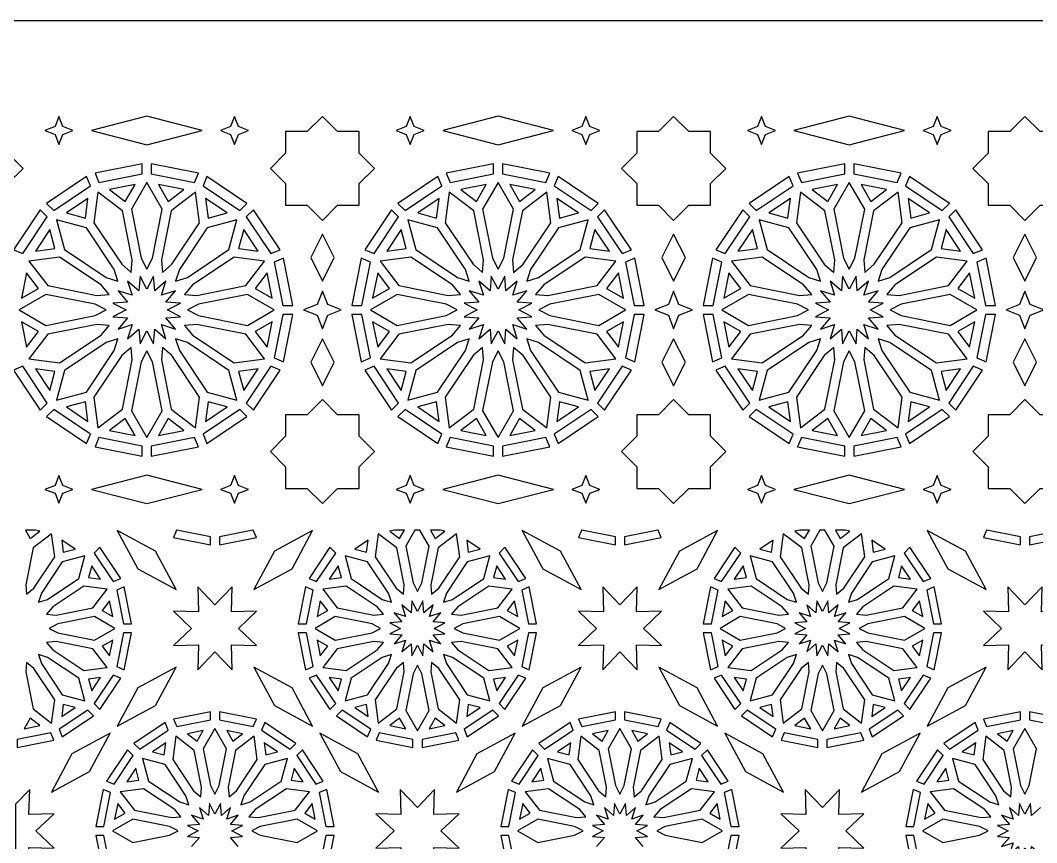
# Model space of a CAD drawing. Header units: millimetres. Extents: x 5 to 1055, y 1035 to 2435.
# Drawn here: x 182.8 to 534.1, y 2150.9 to 2435 of the extents above; entities that cross this region are included whole.
import ezdxf

# ---------------------------------------------------------------- set-up
doc = ezdxf.new("R2010")
doc.units = ezdxf.units.MM
doc.layers.add('CUT', color=1, linetype='CONTINUOUS')

msp = doc.modelspace()

# ---------------------------------------------------------------- linework, layer by layer
at = {"layer": 'CUT'}
for points in [[(1055.15, 2435), (1055.15, 1034.85), (5, 1034.85), (5, 2435)], [(178.506, 2389.102), (178.506, 2396.552), (171.057, 2396.552), (165.789, 2401.819), (160.522, 2396.552), (153.073, 2396.552), (153.073, 2389.102), (147.805, 2383.835), (153.073, 2378.568), (153.073, 2371.118), (160.522, 2371.118), (165.789, 2365.851), (171.057, 2371.118), (178.506, 2371.118), (178.506, 2378.568), (183.773, 2383.835)], [(197.51, 2398.263), (196.146, 2401.721), (194.783, 2398.263), (191.325, 2396.9), (194.783, 2395.537), (196.146, 2392.079), (197.51, 2395.537), (200.967, 2396.9)], [(245.632, 2396.9), (226.504, 2401.848), (207.375, 2396.9), (226.504, 2391.952)], [(258.224, 2398.263), (256.861, 2401.721), (255.497, 2398.263), (252.04, 2396.9), (255.497, 2395.537), (256.861, 2392.079), (258.224, 2395.537), (261.682, 2396.9)], [(299.934, 2389.102), (299.934, 2396.552), (292.485, 2396.552), (287.218, 2401.819), (281.95, 2396.552), (274.501, 2396.552), (274.501, 2389.102), (269.234, 2383.835), (274.501, 2378.568), (274.501, 2371.118), (281.95, 2371.118), (287.218, 2365.851), (292.485, 2371.118), (299.934, 2371.118), (299.934, 2378.568), (305.202, 2383.835)], [(318.938, 2398.263), (317.575, 2401.721), (316.212, 2398.263), (312.754, 2396.9), (316.212, 2395.537), (317.575, 2392.079), (318.938, 2395.537), (322.396, 2396.9)], [(367.061, 2396.9), (347.932, 2401.848), (328.804, 2396.9), (347.932, 2391.952)], [(379.653, 2398.263), (378.289, 2401.721), (376.926, 2398.263), (373.468, 2396.9), (376.926, 2395.537), (378.289, 2392.079), (379.653, 2395.537), (383.11, 2396.9)], [(421.363, 2389.102), (421.363, 2396.552), (413.914, 2396.552), (408.646, 2401.819), (403.379, 2396.552), (395.93, 2396.552), (395.93, 2389.102), (390.662, 2383.835), (395.93, 2378.568), (395.93, 2371.118), (403.379, 2371.118), (408.646, 2365.851), (413.914, 2371.118), (421.363, 2371.118), (421.363, 2378.568), (426.63, 2383.835)], [(440.367, 2398.263), (439.004, 2401.721), (437.64, 2398.263), (434.183, 2396.9), (437.64, 2395.537), (439.004, 2392.079), (440.367, 2395.537), (443.825, 2396.9)], [(488.489, 2396.9), (469.361, 2401.848), (450.232, 2396.9), (469.361, 2391.952)], [(501.081, 2398.263), (499.718, 2401.721), (498.355, 2398.263), (494.897, 2396.9), (498.355, 2395.537), (499.718, 2392.079), (501.081, 2395.537), (504.539, 2396.9)], [(542.792, 2389.102), (542.792, 2396.552), (535.342, 2396.552), (530.075, 2401.819), (524.808, 2396.552), (517.358, 2396.552), (517.358, 2389.102), (512.091, 2383.835), (517.358, 2378.568), (517.358, 2371.118), (524.808, 2371.118), (530.075, 2365.851), (535.342, 2371.118), (542.792, 2371.118), (542.792, 2378.568), (548.059, 2383.835)], [(224.929, 2385.456), (208.621, 2382.211), (209.954, 2378.996), (224.929, 2381.974)], [(244.386, 2382.211), (228.079, 2385.456), (228.079, 2381.974), (243.053, 2378.996)], [(346.357, 2385.456), (330.05, 2382.211), (331.383, 2378.996), (346.357, 2381.974)], [(365.814, 2382.211), (349.507, 2385.456), (349.507, 2381.974), (364.482, 2378.996)], [(467.786, 2385.456), (451.478, 2382.211), (452.811, 2378.996), (467.786, 2381.974)], [(487.243, 2382.211), (470.936, 2385.456), (470.936, 2381.974), (485.91, 2378.996)], [(205.712, 2381.006), (191.887, 2371.769), (194.349, 2369.308), (207.043, 2377.79)], [(228.455, 2352.811), (231.83, 2369.776), (226.504, 2379.002), (221.177, 2369.776), (224.552, 2352.811), (226.504, 2349.001)], [(245.964, 2377.79), (258.658, 2369.308), (261.12, 2371.769), (247.295, 2381.006)], [(327.14, 2381.006), (313.316, 2371.769), (315.778, 2369.308), (328.472, 2377.79)], [(349.884, 2352.811), (353.259, 2369.776), (347.932, 2379.002), (342.606, 2369.776), (345.981, 2352.811), (347.932, 2349.001)], [(367.392, 2377.79), (380.087, 2369.308), (382.548, 2371.769), (368.724, 2381.006)], [(448.569, 2381.006), (434.744, 2371.769), (437.206, 2369.308), (449.901, 2377.79)], [(471.312, 2352.811), (474.687, 2369.776), (469.361, 2379.002), (464.034, 2369.776), (467.409, 2352.811), (469.361, 2349.001)], [(488.821, 2377.79), (501.515, 2369.308), (503.977, 2371.769), (490.153, 2381.006)], [(221.462, 2352.197), (218.088, 2369.162), (209.636, 2375.646), (208.246, 2365.085), (217.856, 2350.702), (221.117, 2347.93)], [(213.669, 2376.523), (219.051, 2372.394), (222.442, 2378.268)], [(230.565, 2378.268), (233.956, 2372.394), (239.338, 2376.523)], [(235.151, 2350.702), (244.762, 2365.085), (243.372, 2375.646), (234.919, 2369.162), (231.545, 2352.197), (231.89, 2347.93)], [(342.89, 2352.197), (339.516, 2369.162), (331.064, 2375.646), (329.674, 2365.085), (339.285, 2350.702), (342.545, 2347.93)], [(335.098, 2376.523), (340.479, 2372.394), (343.871, 2378.268)], [(351.994, 2378.268), (355.385, 2372.394), (360.767, 2376.523)], [(356.58, 2350.702), (366.19, 2365.085), (364.8, 2375.646), (356.348, 2369.162), (352.974, 2352.197), (353.319, 2347.93)], [(464.319, 2352.197), (460.945, 2369.162), (452.493, 2375.646), (451.103, 2365.085), (460.713, 2350.702), (463.974, 2347.93)], [(456.526, 2376.523), (461.908, 2372.394), (465.299, 2378.268)], [(473.422, 2378.268), (476.813, 2372.394), (482.195, 2376.523)], [(478.008, 2350.702), (487.619, 2365.085), (486.229, 2375.646), (477.777, 2369.162), (474.402, 2352.197), (474.748, 2347.93)], [(198.727, 2368.445), (205.28, 2366.689), (206.165, 2373.415)], [(246.842, 2373.415), (247.727, 2366.689), (254.28, 2368.445)], [(320.156, 2368.445), (326.708, 2366.689), (327.593, 2373.415)], [(368.271, 2373.415), (369.156, 2366.689), (375.709, 2368.445)], [(441.584, 2368.445), (448.137, 2366.689), (449.022, 2373.415)], [(489.699, 2373.415), (490.585, 2366.689), (497.137, 2368.445)], [(189.66, 2369.541), (180.422, 2355.717), (183.639, 2354.385), (192.121, 2367.079)], [(260.886, 2367.079), (269.368, 2354.385), (272.585, 2355.717), (263.347, 2369.541)], [(311.089, 2369.541), (301.851, 2355.717), (305.067, 2354.385), (313.549, 2367.08)], [(382.315, 2367.079), (390.797, 2354.385), (394.013, 2355.717), (384.776, 2369.541)], [(432.517, 2369.541), (423.279, 2355.717), (426.496, 2354.385), (434.978, 2367.079)], [(503.743, 2367.079), (512.225, 2354.385), (515.442, 2355.717), (506.204, 2369.541)], [(215.237, 2348.953), (205.626, 2363.335), (195.336, 2366.092), (198.093, 2355.802), (212.476, 2346.192), (216.55, 2344.878)], [(240.531, 2346.192), (254.914, 2355.802), (257.671, 2366.092), (247.381, 2363.335), (237.771, 2348.953), (236.457, 2344.878)], [(336.665, 2348.953), (327.055, 2363.335), (316.765, 2366.092), (319.522, 2355.802), (333.905, 2346.192), (337.979, 2344.878)], [(361.96, 2346.192), (376.342, 2355.802), (379.099, 2366.092), (368.81, 2363.335), (359.199, 2348.953), (357.885, 2344.878)], [(458.094, 2348.953), (448.483, 2363.335), (438.194, 2366.092), (440.951, 2355.802), (455.333, 2346.192), (459.408, 2344.878)], [(483.388, 2346.192), (497.771, 2355.802), (500.528, 2366.092), (490.238, 2363.335), (480.628, 2348.953), (479.314, 2344.878)], [(188.014, 2355.264), (194.739, 2356.149), (192.984, 2362.701)], [(260.024, 2362.701), (258.268, 2356.149), (264.993, 2355.264)], [(287.218, 2344.908), (291.271, 2353.015), (287.218, 2361.121), (283.165, 2353.015)], [(309.443, 2355.264), (316.168, 2356.149), (314.412, 2362.701)], [(381.452, 2362.701), (379.697, 2356.149), (386.422, 2355.264)], [(408.646, 2344.908), (412.7, 2353.015), (408.646, 2361.121), (404.593, 2353.015)], [(430.871, 2355.264), (437.596, 2356.149), (435.841, 2362.701)], [(502.881, 2362.701), (501.125, 2356.149), (507.85, 2355.264)], [(530.075, 2344.908), (534.128, 2353.015), (530.075, 2361.121), (526.022, 2353.015)], [(210.726, 2343.573), (196.344, 2353.183), (185.782, 2351.793), (192.267, 2343.341), (209.232, 2339.967), (213.499, 2340.312)], [(243.775, 2339.967), (260.741, 2343.341), (267.225, 2351.793), (256.663, 2353.183), (242.281, 2343.573), (239.508, 2340.312)], [(270.574, 2351.474), (273.553, 2336.5), (277.034, 2336.5), (273.79, 2352.807)], [(300.646, 2352.807), (297.402, 2336.5), (300.883, 2336.5), (303.861, 2351.474)], [(332.155, 2343.573), (317.772, 2353.183), (307.211, 2351.793), (313.695, 2343.341), (330.66, 2339.967), (334.927, 2340.312)], [(365.204, 2339.967), (382.169, 2343.341), (388.654, 2351.793), (378.092, 2353.183), (363.709, 2343.573), (360.937, 2340.312)], [(392.003, 2351.474), (394.982, 2336.5), (398.463, 2336.5), (395.218, 2352.807)], [(422.074, 2352.807), (418.83, 2336.5), (422.311, 2336.5), (425.29, 2351.474)], [(453.583, 2343.573), (439.201, 2353.183), (428.639, 2351.793), (435.124, 2343.341), (452.089, 2339.967), (456.356, 2340.312)], [(486.633, 2339.967), (503.598, 2343.341), (510.082, 2351.793), (499.521, 2353.183), (485.138, 2343.573), (482.366, 2340.312)], [(513.431, 2351.474), (516.41, 2336.5), (519.891, 2336.5), (516.647, 2352.807)], [(184.906, 2347.759), (183.161, 2338.987), (189.035, 2342.378)], [(268.101, 2347.759), (263.972, 2342.378), (269.846, 2338.987)], [(306.334, 2347.759), (304.59, 2338.987), (310.463, 2342.378)], [(389.53, 2347.759), (385.401, 2342.378), (391.275, 2338.987)], [(427.763, 2347.759), (426.018, 2338.987), (431.892, 2342.378)], [(510.959, 2347.759), (506.829, 2342.378), (512.703, 2338.987)], [(233.671, 2334.925), (238.221, 2337.256), (233.126, 2337.668), (236.437, 2341.563), (231.572, 2339.994), (233.141, 2344.858), (229.247, 2341.547), (228.835, 2346.642), (226.504, 2342.093), (224.173, 2346.642), (223.761, 2341.547), (219.866, 2344.858), (221.435, 2339.994), (216.57, 2341.563), (219.881, 2337.668), (214.787, 2337.256), (219.335, 2334.925), (214.787, 2332.594), (219.881, 2332.182), (216.57, 2328.287), (221.435, 2329.856), (219.866, 2324.992), (223.761, 2328.303), (224.173, 2323.208), (226.504, 2327.757), (228.835, 2323.208), (229.247, 2328.303), (233.141, 2324.992), (231.572, 2329.856), (236.437, 2328.287), (233.126, 2332.182), (238.221, 2332.594)], [(355.101, 2334.925), (359.649, 2337.256), (354.554, 2337.668), (357.865, 2341.563), (353.001, 2339.994), (354.57, 2344.858), (350.675, 2341.547), (350.263, 2346.642), (347.932, 2342.092), (345.601, 2346.642), (345.189, 2341.547), (341.295, 2344.858), (342.863, 2339.994), (337.999, 2341.563), (341.31, 2337.668), (336.215, 2337.256), (340.765, 2334.925), (336.215, 2332.594), (341.31, 2332.182), (337.999, 2328.287), (342.863, 2329.856), (341.295, 2324.992), (345.189, 2328.303), (345.601, 2323.208), (347.932, 2327.758), (350.263, 2323.208), (350.675, 2328.303), (354.57, 2324.992), (353.001, 2329.856), (357.865, 2328.287), (354.554, 2332.182), (359.649, 2332.594)], [(476.528, 2334.925), (481.078, 2337.256), (475.983, 2337.668), (479.294, 2341.563), (474.43, 2339.994), (475.998, 2344.858), (472.104, 2341.547), (471.692, 2346.642), (469.361, 2342.092), (467.03, 2346.642), (466.618, 2341.547), (462.723, 2344.858), (464.292, 2339.994), (459.427, 2341.563), (462.738, 2337.668), (457.644, 2337.256), (462.192, 2334.925), (457.644, 2332.594), (462.738, 2332.182), (459.427, 2328.287), (464.292, 2329.856), (462.723, 2324.992), (466.618, 2328.303), (467.03, 2323.208), (469.361, 2327.758), (471.692, 2323.208), (472.104, 2328.303), (475.998, 2324.992), (474.43, 2329.856), (479.294, 2328.287), (475.983, 2332.182), (481.078, 2332.594)], [(208.617, 2336.876), (191.652, 2340.252), (182.427, 2334.925), (191.652, 2329.598), (208.617, 2332.974), (212.427, 2334.925)], [(244.39, 2332.974), (261.355, 2329.598), (270.581, 2334.925), (261.355, 2340.252), (244.39, 2336.876), (240.58, 2334.925)], [(289.055, 2336.762), (287.218, 2341.421), (285.381, 2336.762), (280.722, 2334.925), (285.381, 2333.088), (287.218, 2328.429), (289.055, 2333.088), (293.714, 2334.925)], [(330.046, 2336.876), (313.081, 2340.252), (303.855, 2334.925), (313.081, 2329.598), (330.046, 2332.974), (333.856, 2334.925)], [(365.818, 2332.974), (382.783, 2329.598), (392.009, 2334.925), (382.783, 2340.252), (365.818, 2336.876), (362.008, 2334.925)], [(410.483, 2336.762), (408.646, 2341.421), (406.809, 2336.762), (402.15, 2334.925), (406.809, 2333.088), (408.646, 2328.429), (410.483, 2333.088), (415.142, 2334.925)], [(451.475, 2336.876), (434.509, 2340.252), (425.284, 2334.925), (434.509, 2329.598), (451.475, 2332.974), (455.285, 2334.925)], [(487.247, 2332.974), (504.212, 2329.598), (513.438, 2334.925), (504.212, 2340.252), (487.247, 2336.876), (483.437, 2334.925)], [(531.912, 2336.762), (530.075, 2341.421), (528.238, 2336.762), (523.579, 2334.925), (528.238, 2333.088), (530.075, 2328.429), (531.912, 2333.088), (536.571, 2334.925)], [(273.553, 2333.35), (270.574, 2318.376), (273.79, 2317.043), (277.034, 2333.35)], [(297.402, 2333.35), (300.646, 2317.043), (303.861, 2318.376), (300.883, 2333.35)], [(394.982, 2333.35), (392.003, 2318.376), (395.218, 2317.043), (398.463, 2333.35)], [(418.83, 2333.35), (422.074, 2317.043), (425.29, 2318.376), (422.311, 2333.35)], [(516.41, 2333.35), (513.431, 2318.376), (516.647, 2317.043), (519.891, 2333.35)], [(183.161, 2330.863), (184.906, 2322.091), (189.035, 2327.472)], [(209.232, 2329.883), (192.267, 2326.509), (185.782, 2318.057), (196.344, 2316.667), (210.726, 2326.277), (213.499, 2329.538)], [(242.281, 2326.277), (256.663, 2316.667), (267.225, 2318.057), (260.741, 2326.509), (243.775, 2329.883), (239.508, 2329.538)], [(269.846, 2330.863), (263.972, 2327.472), (268.101, 2322.091)], [(304.59, 2330.863), (306.334, 2322.091), (310.463, 2327.472)], [(330.66, 2329.883), (313.695, 2326.509), (307.211, 2318.057), (317.772, 2316.667), (332.155, 2326.277), (334.927, 2329.538)], [(363.709, 2326.277), (378.092, 2316.667), (388.654, 2318.057), (382.169, 2326.509), (365.204, 2329.883), (360.937, 2329.538)], [(391.275, 2330.863), (385.401, 2327.472), (389.53, 2322.091)], [(426.018, 2330.863), (427.763, 2322.091), (431.892, 2327.472)], [(452.089, 2329.883), (435.124, 2326.509), (428.639, 2318.057), (439.201, 2316.667), (453.583, 2326.277), (456.356, 2329.538)], [(485.138, 2326.277), (499.521, 2316.667), (510.082, 2318.057), (503.598, 2326.509), (486.633, 2329.883), (482.366, 2329.538)], [(512.703, 2330.863), (506.829, 2327.472), (510.959, 2322.091)], [(212.476, 2323.658), (198.093, 2314.048), (195.336, 2303.758), (205.626, 2306.515), (215.237, 2320.897), (216.55, 2324.972)], [(237.771, 2320.897), (247.381, 2306.515), (257.671, 2303.758), (254.914, 2314.048), (240.531, 2323.658), (236.457, 2324.972)], [(287.218, 2308.729), (291.271, 2316.835), (287.218, 2324.941), (283.165, 2316.835)], [(333.905, 2323.658), (319.522, 2314.048), (316.765, 2303.758), (327.055, 2306.515), (336.665, 2320.897), (337.979, 2324.972)], [(359.199, 2320.897), (368.81, 2306.515), (379.099, 2303.758), (376.342, 2314.048), (361.96, 2323.658), (357.885, 2324.972)], [(408.646, 2308.729), (412.7, 2316.835), (408.646, 2324.941), (404.593, 2316.835)], [(455.333, 2323.658), (440.951, 2314.048), (438.194, 2303.758), (448.483, 2306.515), (458.094, 2320.897), (459.408, 2324.972)], [(480.628, 2320.897), (490.238, 2306.515), (500.528, 2303.758), (497.771, 2314.048), (483.388, 2323.658), (479.314, 2324.972)], [(530.075, 2308.729), (534.128, 2316.835), (530.075, 2324.941), (526.022, 2316.835)], [(217.856, 2319.148), (208.246, 2304.765), (209.636, 2294.204), (218.088, 2300.688), (221.462, 2317.653), (221.117, 2321.92)], [(224.552, 2317.039), (221.177, 2300.074), (226.504, 2290.848), (231.83, 2300.074), (228.455, 2317.039), (226.504, 2320.849)], [(231.89, 2321.92), (231.545, 2317.653), (234.919, 2300.688), (243.372, 2294.204), (244.762, 2304.765), (235.151, 2319.148)], [(339.285, 2319.148), (329.674, 2304.765), (331.064, 2294.204), (339.516, 2300.688), (342.89, 2317.653), (342.545, 2321.92)], [(345.981, 2317.039), (342.606, 2300.074), (347.932, 2290.848), (353.259, 2300.074), (349.884, 2317.039), (347.932, 2320.849)], [(353.319, 2321.92), (352.974, 2317.653), (356.348, 2300.688), (364.8, 2294.204), (366.19, 2304.765), (356.58, 2319.148)], [(460.713, 2319.148), (451.103, 2304.765), (452.493, 2294.204), (460.945, 2300.688), (464.319, 2317.653), (463.974, 2321.92)], [(467.409, 2317.039), (464.034, 2300.074), (469.361, 2290.848), (474.687, 2300.074), (471.312, 2317.039), (469.361, 2320.849)], [(474.748, 2321.92), (474.402, 2317.653), (477.777, 2300.688), (486.229, 2294.204), (487.619, 2304.765), (478.008, 2319.148)], [(192.121, 2302.771), (183.639, 2315.465), (180.422, 2314.133), (189.66, 2300.309)], [(269.368, 2315.465), (260.886, 2302.771), (263.347, 2300.309), (272.585, 2314.133)], [(313.549, 2302.77), (305.067, 2315.465), (301.851, 2314.133), (311.089, 2300.309)], [(390.797, 2315.465), (382.315, 2302.771), (384.776, 2300.309), (394.013, 2314.133)], [(434.978, 2302.771), (426.496, 2315.465), (423.279, 2314.133), (432.517, 2300.309)], [(512.225, 2315.465), (503.743, 2302.771), (506.204, 2300.309), (515.442, 2314.133)], [(188.014, 2314.586), (192.984, 2307.149), (194.739, 2313.701)], [(264.993, 2314.586), (258.268, 2313.701), (260.024, 2307.149)], [(309.443, 2314.586), (314.412, 2307.149), (316.168, 2313.701)], [(386.422, 2314.586), (379.697, 2313.701), (381.452, 2307.149)], [(430.871, 2314.586), (435.841, 2307.149), (437.596, 2313.701)], [(507.85, 2314.586), (501.125, 2313.701), (502.881, 2307.149)], [(198.727, 2301.405), (206.165, 2296.435), (205.28, 2303.161)], [(254.28, 2301.405), (247.727, 2303.161), (246.842, 2296.435)], [(299.934, 2291.282), (299.934, 2298.732), (292.485, 2298.732), (287.218, 2303.999), (281.95, 2298.732), (274.501, 2298.732), (274.501, 2291.282), (269.234, 2286.015), (274.501, 2280.748), (274.501, 2273.298), (281.95, 2273.298), (287.218, 2268.031), (292.485, 2273.298), (299.934, 2273.298), (299.934, 2280.748), (305.202, 2286.015)], [(320.156, 2301.405), (327.593, 2296.435), (326.708, 2303.161)], [(375.709, 2301.405), (369.156, 2303.161), (368.271, 2296.435)], [(421.363, 2291.282), (421.363, 2298.732), (413.914, 2298.732), (408.646, 2303.999), (403.379, 2298.732), (395.93, 2298.732), (395.93, 2291.282), (390.662, 2286.015), (395.93, 2280.748), (395.93, 2273.298), (403.379, 2273.298), (408.646, 2268.031), (413.914, 2273.298), (421.363, 2273.298), (421.363, 2280.748), (426.63, 2286.015)], [(441.584, 2301.405), (449.022, 2296.435), (448.137, 2303.161)], [(497.137, 2301.405), (490.585, 2303.161), (489.699, 2296.435)], [(542.792, 2291.282), (542.792, 2298.732), (535.342, 2298.732), (530.075, 2303.999), (524.808, 2298.732), (517.358, 2298.732), (517.358, 2291.282), (512.091, 2286.015), (517.358, 2280.748), (517.358, 2273.298), (524.808, 2273.298), (530.075, 2268.031), (535.342, 2273.298), (542.792, 2273.298), (542.792, 2280.748), (548.059, 2286.015)], [(207.043, 2292.06), (194.349, 2300.542), (191.887, 2298.081), (205.712, 2288.844)], [(258.658, 2300.542), (245.964, 2292.06), (247.295, 2288.844), (261.12, 2298.081)], [(328.472, 2292.06), (315.778, 2300.542), (313.316, 2298.081), (327.14, 2288.844)], [(380.087, 2300.542), (367.392, 2292.06), (368.724, 2288.844), (382.548, 2298.081)], [(449.901, 2292.06), (437.206, 2300.542), (434.744, 2298.081), (448.569, 2288.844)], [(501.515, 2300.542), (488.821, 2292.06), (490.153, 2288.844), (503.977, 2298.081)], [(213.669, 2293.327), (222.442, 2291.582), (219.051, 2297.456)], [(239.338, 2293.327), (233.956, 2297.456), (230.565, 2291.582)], [(335.098, 2293.327), (343.871, 2291.582), (340.479, 2297.456)], [(360.767, 2293.327), (355.385, 2297.456), (351.994, 2291.582)], [(456.526, 2293.327), (465.299, 2291.582), (461.908, 2297.456)], [(482.195, 2293.327), (476.813, 2297.456), (473.422, 2291.582)], [(224.929, 2287.876), (209.954, 2290.854), (208.621, 2287.639), (224.929, 2284.394)], [(243.053, 2290.854), (228.079, 2287.876), (228.079, 2284.394), (244.386, 2287.639)], [(346.357, 2287.876), (331.383, 2290.854), (330.05, 2287.639), (346.357, 2284.394)], [(364.482, 2290.854), (349.507, 2287.876), (349.507, 2284.394), (365.814, 2287.639)], [(467.786, 2287.876), (452.811, 2290.854), (451.478, 2287.639), (467.786, 2284.394)], [(485.91, 2290.854), (470.936, 2287.876), (470.936, 2284.394), (487.243, 2287.639)], [(197.51, 2274.313), (196.146, 2277.771), (194.783, 2274.313), (191.325, 2272.95), (194.783, 2271.587), (196.146, 2268.129), (197.51, 2271.587), (200.967, 2272.95)], [(245.632, 2272.95), (226.504, 2277.898), (207.375, 2272.95), (226.504, 2268.002)], [(258.224, 2274.313), (256.861, 2277.771), (255.497, 2274.313), (252.04, 2272.95), (255.497, 2271.587), (256.861, 2268.129), (258.224, 2271.587), (261.682, 2272.95)], [(318.938, 2274.313), (317.575, 2277.771), (316.212, 2274.313), (312.754, 2272.95), (316.212, 2271.587), (317.575, 2268.129), (318.938, 2271.587), (322.396, 2272.95)], [(367.061, 2272.95), (347.932, 2277.898), (328.804, 2272.95), (347.932, 2268.002)], [(379.653, 2274.313), (378.289, 2277.771), (376.926, 2274.313), (373.468, 2272.95), (376.926, 2271.587), (378.289, 2268.129), (379.653, 2271.587), (383.11, 2272.95)], [(440.367, 2274.313), (439.004, 2277.771), (437.64, 2274.313), (434.183, 2272.95), (437.64, 2271.587), (439.004, 2268.129), (440.367, 2271.587), (443.825, 2272.95)], [(488.489, 2272.95), (469.361, 2277.898), (450.232, 2272.95), (469.361, 2268.002)], [(501.081, 2274.313), (499.718, 2277.771), (498.355, 2274.313), (494.897, 2272.95), (498.355, 2271.587), (499.718, 2268.129), (501.081, 2271.587), (504.539, 2272.95)], [(184.566, 2258.85), (186.245, 2255.943), (189.59, 2258.51), (187.878, 2258.85)], [(184.947, 2236.687), (187.477, 2238.838), (194.679, 2249.616), (193.624, 2257.633), (187.208, 2252.711), (184.679, 2239.998)], [(223.426, 2245.481), (236.624, 2238.376), (229.519, 2251.574), (216.321, 2258.679)], [(236.837, 2258.85), (235.767, 2256.268), (248.5, 2253.734), (248.5, 2256.549), (236.935, 2258.85)], [(263.215, 2258.85), (251.65, 2256.549), (251.65, 2253.734), (264.383, 2256.268), (263.313, 2258.85)], [(270.631, 2251.574), (263.526, 2238.376), (276.724, 2245.481), (283.829, 2258.679)], [(315.203, 2236.687), (315.471, 2239.998), (312.942, 2252.711), (306.526, 2257.633), (305.471, 2249.616), (312.673, 2238.838)], [(312.272, 2258.85), (310.56, 2258.51), (313.905, 2255.943), (315.584, 2258.85)], [(319.221, 2258.85), (316.032, 2253.325), (318.561, 2240.613), (320.075, 2237.656), (321.589, 2240.613), (324.118, 2253.325), (320.929, 2258.85)], [(324.566, 2258.85), (326.245, 2255.943), (329.59, 2258.51), (327.878, 2258.85)], [(324.947, 2236.687), (327.477, 2238.838), (334.679, 2249.616), (333.624, 2257.633), (327.208, 2252.711), (324.679, 2239.998)], [(363.426, 2245.481), (376.624, 2238.376), (369.519, 2251.574), (356.321, 2258.679)], [(376.837, 2258.85), (375.767, 2256.268), (388.5, 2253.734), (388.5, 2256.549), (376.935, 2258.85)], [(403.215, 2258.85), (391.65, 2256.549), (391.65, 2253.734), (404.383, 2256.268), (403.313, 2258.85)], [(410.631, 2251.574), (403.526, 2238.376), (416.724, 2245.481), (423.829, 2258.679)], [(455.203, 2236.687), (455.471, 2239.998), (452.942, 2252.711), (446.526, 2257.633), (445.471, 2249.616), (452.673, 2238.838)], [(452.272, 2258.85), (450.56, 2258.51), (453.905, 2255.943), (455.584, 2258.85)], [(459.221, 2258.85), (456.032, 2253.325), (458.561, 2240.613), (460.075, 2237.656), (461.589, 2240.613), (464.118, 2253.325), (460.929, 2258.85)], [(464.566, 2258.85), (466.245, 2255.943), (469.59, 2258.51), (467.878, 2258.85)], [(464.947, 2236.687), (467.477, 2238.838), (474.679, 2249.616), (473.624, 2257.633), (467.208, 2252.711), (464.679, 2239.998)], [(503.426, 2245.481), (516.624, 2238.376), (509.519, 2251.574), (496.321, 2258.679)], [(516.837, 2258.85), (515.767, 2256.268), (528.5, 2253.734), (528.5, 2256.549), (516.935, 2258.85)], [(543.215, 2258.85), (531.65, 2256.549), (531.65, 2253.734), (544.383, 2256.268), (543.313, 2258.85)], [(197.095, 2255.401), (197.645, 2251.221), (201.718, 2252.312)], [(217.527, 2242.143), (210.314, 2252.937), (208.325, 2250.947), (214.927, 2241.066)], [(289.836, 2252.937), (282.623, 2242.143), (285.223, 2241.066), (291.825, 2250.947)], [(298.432, 2252.312), (302.505, 2251.221), (303.055, 2255.401)], [(337.095, 2255.401), (337.645, 2251.221), (341.718, 2252.312)], [(357.527, 2242.143), (350.314, 2252.937), (348.325, 2250.947), (354.927, 2241.066)], [(429.836, 2252.937), (422.623, 2242.143), (425.223, 2241.066), (431.825, 2250.947)], [(438.432, 2252.312), (442.505, 2251.221), (443.055, 2255.401)], [(477.095, 2255.401), (477.645, 2251.221), (481.718, 2252.312)], [(497.527, 2242.143), (490.314, 2252.937), (488.325, 2250.947), (494.927, 2241.066)], [(189.077, 2233.927), (192.239, 2234.947), (203.016, 2242.148), (205.109, 2249.959), (197.298, 2247.866), (190.097, 2237.089)], [(311.073, 2233.927), (310.053, 2237.089), (302.852, 2247.866), (295.041, 2249.959), (297.134, 2242.148), (307.911, 2234.947)], [(329.077, 2233.927), (332.239, 2234.947), (343.016, 2242.148), (345.109, 2249.959), (337.298, 2247.866), (330.097, 2237.089)], [(451.073, 2233.927), (450.053, 2237.089), (442.852, 2247.866), (435.041, 2249.959), (437.134, 2242.148), (447.911, 2234.947)], [(469.077, 2233.927), (472.239, 2234.947), (483.016, 2242.148), (485.109, 2249.959), (477.298, 2247.866), (470.097, 2237.089)], [(207.462, 2246.568), (206.371, 2242.495), (210.551, 2241.945)], [(289.599, 2241.945), (293.779, 2242.495), (292.688, 2246.568)], [(347.462, 2246.568), (346.371, 2242.495), (350.551, 2241.945)], [(429.599, 2241.945), (433.779, 2242.495), (432.688, 2246.568)], [(487.462, 2246.568), (486.371, 2242.495), (490.551, 2241.945)], [(191.837, 2229.797), (195.148, 2229.529), (207.861, 2232.058), (212.783, 2238.474), (204.766, 2239.529), (193.988, 2232.327)], [(216.133, 2238.155), (218.451, 2226.5), (221.266, 2226.5), (218.732, 2239.233)], [(244.124, 2239.292), (244.357, 2230.643), (235.708, 2230.876), (241.989, 2224.925), (235.708, 2218.974), (244.357, 2219.207), (244.124, 2210.558), (250.075, 2216.839), (256.026, 2210.558), (255.793, 2219.207), (264.442, 2218.974), (258.161, 2224.925), (264.442, 2230.876), (255.793, 2230.643), (256.026, 2239.292), (250.075, 2233.011)], [(281.418, 2239.233), (278.884, 2226.5), (281.699, 2226.5), (284.017, 2238.155)], [(306.162, 2232.327), (295.384, 2239.529), (287.367, 2238.474), (292.289, 2232.058), (305.002, 2229.529), (308.313, 2229.797)], [(331.837, 2229.797), (335.148, 2229.529), (347.861, 2232.058), (352.783, 2238.474), (344.766, 2239.529), (333.988, 2232.327)], [(356.133, 2238.155), (358.451, 2226.5), (361.266, 2226.5), (358.732, 2239.233)], [(384.124, 2239.292), (384.357, 2230.643), (375.708, 2230.876), (381.989, 2224.925), (375.708, 2218.974), (384.357, 2219.207), (384.124, 2210.558), (390.075, 2216.839), (396.026, 2210.558), (395.793, 2219.207), (404.442, 2218.974), (398.161, 2224.925), (404.442, 2230.876), (395.793, 2230.643), (396.026, 2239.292), (390.075, 2233.011)], [(421.418, 2239.233), (418.884, 2226.5), (421.699, 2226.5), (424.017, 2238.155)], [(446.162, 2232.327), (435.384, 2239.529), (427.367, 2238.474), (432.289, 2232.058), (445.002, 2229.529), (448.313, 2229.797)], [(471.837, 2229.797), (475.148, 2229.529), (487.861, 2232.058), (492.783, 2238.474), (484.766, 2239.529), (473.988, 2232.327)], [(496.133, 2238.155), (498.451, 2226.5), (501.266, 2226.5), (498.732, 2239.233)], [(524.124, 2239.292), (524.357, 2230.643), (515.708, 2230.876), (521.989, 2224.925), (515.708, 2218.974), (524.357, 2219.207), (524.124, 2210.558), (530.075, 2216.839), (536.026, 2210.558), (535.793, 2219.207), (544.442, 2218.974), (538.161, 2224.925), (544.442, 2230.876), (535.793, 2230.643), (536.026, 2239.292), (530.075, 2233.011)], [(213.66, 2234.44), (211.093, 2231.095), (214.744, 2228.987)], [(285.406, 2228.987), (289.057, 2231.095), (286.49, 2234.44)], [(318.182, 2234.443), (317.847, 2230.305), (314.683, 2232.994), (315.957, 2229.043), (312.006, 2230.317), (314.695, 2227.153), (310.557, 2226.818), (314.251, 2224.925), (310.557, 2223.032), (314.695, 2222.697), (312.006, 2219.533), (315.957, 2220.807), (314.683, 2216.856), (317.847, 2219.545), (318.182, 2215.407), (320.075, 2219.101), (321.968, 2215.407), (322.303, 2219.545), (325.467, 2216.856), (324.193, 2220.807), (328.144, 2219.533), (325.455, 2222.697), (329.593, 2223.032), (325.899, 2224.925), (329.593, 2226.818), (325.455, 2227.153), (328.144, 2230.317), (324.193, 2229.043), (325.467, 2232.994), (322.303, 2230.305), (321.968, 2234.443), (320.075, 2230.749)], [(353.66, 2234.44), (351.093, 2231.095), (354.744, 2228.987)], [(425.406, 2228.987), (429.057, 2231.095), (426.49, 2234.44)], [(458.182, 2234.443), (457.847, 2230.305), (454.683, 2232.994), (455.957, 2229.043), (452.006, 2230.317), (454.695, 2227.153), (450.557, 2226.818), (454.251, 2224.925), (450.557, 2223.032), (454.695, 2222.697), (452.006, 2219.533), (455.957, 2220.807), (454.683, 2216.856), (457.847, 2219.545), (458.182, 2215.407), (460.075, 2219.101), (461.968, 2215.407), (462.303, 2219.545), (465.467, 2216.856), (464.193, 2220.807), (468.144, 2219.533), (465.455, 2222.697), (469.593, 2223.032), (465.899, 2224.925), (469.593, 2226.818), (465.455, 2227.153), (468.144, 2230.317), (464.193, 2229.043), (465.467, 2232.994), (462.303, 2230.305), (461.968, 2234.443), (460.075, 2230.749)], [(493.66, 2234.44), (491.093, 2231.095), (494.744, 2228.987)], [(192.806, 2224.925), (195.763, 2223.411), (208.475, 2220.882), (215.479, 2224.925), (208.475, 2228.968), (195.763, 2226.439)], [(307.344, 2224.925), (304.387, 2226.439), (291.675, 2228.968), (284.671, 2224.925), (291.675, 2220.882), (304.387, 2223.411)], [(332.806, 2224.925), (335.763, 2223.411), (348.475, 2220.882), (355.479, 2224.925), (348.475, 2228.968), (335.763, 2226.439)], [(447.344, 2224.925), (444.387, 2226.439), (431.675, 2228.968), (424.671, 2224.925), (431.675, 2220.882), (444.387, 2223.411)], [(472.806, 2224.925), (475.763, 2223.411), (488.475, 2220.882), (495.479, 2224.925), (488.475, 2228.968), (475.763, 2226.439)], [(214.744, 2220.863), (211.093, 2218.755), (213.66, 2215.41)], [(218.451, 2223.35), (216.133, 2211.695), (218.732, 2210.617), (221.266, 2223.35)], [(278.884, 2223.35), (281.418, 2210.617), (284.017, 2211.695), (281.699, 2223.35)], [(289.057, 2218.755), (285.406, 2220.863), (286.49, 2215.41)], [(354.744, 2220.863), (351.093, 2218.755), (353.66, 2215.41)], [(358.451, 2223.35), (356.133, 2211.695), (358.732, 2210.617), (361.266, 2223.35)], [(418.884, 2223.35), (421.418, 2210.617), (424.017, 2211.695), (421.699, 2223.35)], [(429.057, 2218.755), (425.406, 2220.863), (426.49, 2215.41)], [(494.744, 2220.863), (491.093, 2218.755), (493.66, 2215.41)], [(498.451, 2223.35), (496.133, 2211.695), (498.732, 2210.617), (501.266, 2223.35)], [(191.837, 2220.053), (193.988, 2217.523), (204.766, 2210.321), (212.783, 2211.376), (207.861, 2217.792), (195.148, 2220.321)], [(308.313, 2220.053), (305.002, 2220.321), (292.289, 2217.792), (287.367, 2211.376), (295.384, 2210.321), (306.162, 2217.523)], [(331.837, 2220.053), (333.988, 2217.523), (344.766, 2210.321), (352.783, 2211.376), (347.861, 2217.792), (335.148, 2220.321)], [(448.313, 2220.053), (445.002, 2220.321), (432.289, 2217.792), (427.367, 2211.376), (435.384, 2210.321), (446.162, 2217.523)], [(471.837, 2220.053), (473.988, 2217.523), (484.766, 2210.321), (492.783, 2211.376), (487.861, 2217.792), (475.148, 2220.321)], [(189.077, 2215.923), (190.097, 2212.761), (197.298, 2201.984), (205.109, 2199.891), (203.016, 2207.702), (192.239, 2214.903)], [(311.073, 2215.923), (307.911, 2214.903), (297.134, 2207.702), (295.041, 2199.891), (302.852, 2201.984), (310.053, 2212.761)], [(329.077, 2215.923), (330.097, 2212.761), (337.298, 2201.984), (345.109, 2199.891), (343.016, 2207.702), (332.239, 2214.903)], [(451.073, 2215.923), (447.911, 2214.903), (437.134, 2207.702), (435.041, 2199.891), (442.852, 2201.984), (450.053, 2212.761)], [(469.077, 2215.923), (470.097, 2212.761), (477.298, 2201.984), (485.109, 2199.891), (483.016, 2207.702), (472.239, 2214.903)], [(184.947, 2213.163), (184.679, 2209.852), (187.208, 2197.139), (193.624, 2192.217), (194.679, 2200.234), (187.477, 2211.012)], [(229.519, 2198.276), (236.624, 2211.474), (223.426, 2204.369), (216.321, 2191.171)], [(276.724, 2204.369), (263.526, 2211.474), (270.631, 2198.276), (283.829, 2191.171)], [(315.203, 2213.163), (312.673, 2211.012), (305.471, 2200.234), (306.526, 2192.217), (312.942, 2197.139), (315.471, 2209.852)], [(320.075, 2212.194), (318.561, 2209.237), (316.032, 2196.525), (320.075, 2189.521), (324.118, 2196.525), (321.589, 2209.237)], [(324.947, 2213.163), (324.679, 2209.852), (327.208, 2197.139), (333.624, 2192.217), (334.679, 2200.234), (327.477, 2211.012)], [(369.519, 2198.276), (376.624, 2211.474), (363.426, 2204.369), (356.321, 2191.171)], [(416.724, 2204.369), (403.526, 2211.474), (410.631, 2198.276), (423.829, 2191.171)], [(455.203, 2213.163), (452.673, 2211.012), (445.471, 2200.234), (446.526, 2192.217), (452.942, 2197.139), (455.471, 2209.852)], [(460.075, 2212.194), (458.561, 2209.237), (456.032, 2196.525), (460.075, 2189.521), (464.118, 2196.525), (461.589, 2209.237)], [(464.947, 2213.163), (464.679, 2209.852), (467.208, 2197.139), (473.624, 2192.217), (474.679, 2200.234), (467.477, 2211.012)], [(509.519, 2198.276), (516.624, 2211.474), (503.426, 2204.369), (496.321, 2191.171)], [(210.551, 2207.905), (206.371, 2207.355), (207.462, 2203.282)], [(214.927, 2208.784), (208.325, 2198.903), (210.314, 2196.913), (217.527, 2207.707)], [(282.623, 2207.707), (289.836, 2196.913), (291.825, 2198.903), (285.223, 2208.784)], [(293.779, 2207.355), (289.599, 2207.905), (292.688, 2203.282)], [(350.551, 2207.905), (346.371, 2207.355), (347.462, 2203.282)], [(354.927, 2208.784), (348.325, 2198.903), (350.314, 2196.913), (357.527, 2207.707)], [(422.623, 2207.707), (429.836, 2196.913), (431.825, 2198.903), (425.223, 2208.784)], [(433.779, 2207.355), (429.599, 2207.905), (432.688, 2203.282)], [(490.551, 2207.905), (486.371, 2207.355), (487.462, 2203.282)], [(494.927, 2208.784), (488.325, 2198.903), (490.314, 2196.913), (497.527, 2207.707)], [(206.097, 2196.675), (196.216, 2190.073), (197.293, 2187.473), (208.087, 2194.686)], [(201.718, 2197.538), (197.645, 2198.629), (197.095, 2194.449)], [(248.5, 2196.116), (235.767, 2193.582), (236.845, 2190.983), (248.5, 2193.301)], [(264.383, 2193.582), (251.65, 2196.116), (251.65, 2193.301), (263.305, 2190.983)], [(292.063, 2194.686), (302.857, 2187.473), (303.934, 2190.073), (294.053, 2196.675)], [(302.505, 2198.629), (298.432, 2197.538), (303.055, 2194.449)], [(346.097, 2196.675), (336.216, 2190.073), (337.293, 2187.473), (348.087, 2194.686)], [(341.718, 2197.538), (337.645, 2198.629), (337.095, 2194.449)], [(388.5, 2196.116), (375.767, 2193.582), (376.845, 2190.983), (388.5, 2193.301)], [(404.383, 2193.582), (391.65, 2196.116), (391.65, 2193.301), (403.305, 2190.983)], [(432.063, 2194.686), (442.857, 2187.473), (443.934, 2190.073), (434.053, 2196.675)], [(442.505, 2198.629), (438.432, 2197.538), (443.055, 2194.449)], [(486.097, 2196.675), (476.216, 2190.073), (477.293, 2187.473), (488.087, 2194.686)], [(481.718, 2197.538), (477.645, 2198.629), (477.095, 2194.449)], [(528.5, 2196.116), (515.767, 2193.582), (516.845, 2190.983), (528.5, 2193.301)], [(531.65, 2193.301), (543.305, 2190.983), (544.383, 2193.582), (531.65, 2196.116)], [(186.245, 2193.907), (184.137, 2190.256), (189.59, 2191.34)], [(232.857, 2192.377), (222.063, 2185.164), (224.053, 2183.175), (233.934, 2189.777)], [(278.087, 2185.164), (267.293, 2192.377), (266.216, 2189.777), (276.097, 2183.175)], [(313.905, 2193.907), (310.56, 2191.34), (316.013, 2190.256)], [(326.245, 2193.907), (324.137, 2190.256), (329.59, 2191.34)], [(372.857, 2192.377), (362.063, 2185.164), (364.053, 2183.175), (373.934, 2189.777)], [(418.087, 2185.164), (407.293, 2192.377), (406.216, 2189.777), (416.097, 2183.175)], [(453.905, 2193.907), (450.56, 2191.34), (456.013, 2190.256)], [(466.245, 2193.907), (464.137, 2190.256), (469.59, 2191.34)], [(512.857, 2192.377), (502.063, 2185.164), (504.053, 2183.175), (513.934, 2189.777)], [(193.305, 2188.867), (181.65, 2186.549), (181.65, 2183.734), (194.383, 2186.268)], [(240.56, 2188.51), (243.905, 2185.943), (246.013, 2189.594)], [(250.075, 2167.656), (251.589, 2170.613), (254.118, 2183.325), (250.075, 2190.329), (246.032, 2183.325), (248.561, 2170.613)], [(254.137, 2189.594), (256.245, 2185.943), (259.59, 2188.51)], [(318.5, 2186.549), (306.845, 2188.867), (305.767, 2186.268), (318.5, 2183.734)], [(333.305, 2188.867), (321.65, 2186.549), (321.65, 2183.734), (334.383, 2186.268)], [(380.56, 2188.51), (383.905, 2185.943), (386.013, 2189.594)], [(390.075, 2167.656), (391.589, 2170.613), (394.118, 2183.325), (390.075, 2190.329), (386.032, 2183.325), (388.561, 2170.613)], [(394.137, 2189.594), (396.245, 2185.943), (399.59, 2188.51)], [(458.5, 2186.549), (446.845, 2188.867), (445.767, 2186.268), (458.5, 2183.734)], [(473.305, 2188.867), (461.65, 2186.549), (461.65, 2183.734), (474.383, 2186.268)], [(520.56, 2188.51), (523.905, 2185.943), (526.013, 2189.594)], [(530.075, 2167.656), (531.589, 2170.613), (534.118, 2183.325), (530.075, 2190.329), (526.032, 2183.325), (528.561, 2170.613)], [(200.631, 2181.574), (193.526, 2168.376), (206.724, 2175.481), (213.829, 2188.679)], [(228.432, 2182.312), (232.505, 2181.221), (233.055, 2185.401)], [(245.203, 2166.687), (245.471, 2169.998), (242.942, 2182.711), (236.526, 2187.633), (235.471, 2179.616), (242.673, 2168.838)], [(254.947, 2166.687), (257.477, 2168.838), (264.679, 2179.616), (263.624, 2187.633), (257.208, 2182.711), (254.679, 2169.998)], [(267.095, 2185.401), (267.645, 2181.221), (271.718, 2182.312)], [(293.426, 2175.481), (306.624, 2168.376), (299.519, 2181.574), (286.321, 2188.679)], [(340.631, 2181.574), (333.526, 2168.376), (346.724, 2175.481), (353.829, 2188.679)], [(368.432, 2182.312), (372.505, 2181.221), (373.055, 2185.401)], [(385.203, 2166.687), (385.471, 2169.998), (382.942, 2182.711), (376.526, 2187.633), (375.471, 2179.616), (382.673, 2168.838)], [(394.947, 2166.687), (397.477, 2168.838), (404.679, 2179.616), (403.624, 2187.633), (397.208, 2182.711), (394.679, 2169.998)], [(407.095, 2185.401), (407.645, 2181.221), (411.718, 2182.312)], [(433.426, 2175.481), (446.624, 2168.376), (439.519, 2181.574), (426.321, 2188.679)], [(480.631, 2181.574), (473.526, 2168.376), (486.724, 2175.481), (493.829, 2188.679)], [(508.432, 2182.312), (512.505, 2181.221), (513.055, 2185.401)], [(525.203, 2166.687), (525.471, 2169.998), (522.942, 2182.711), (516.526, 2187.633), (515.471, 2179.616), (522.673, 2168.838)], [(219.836, 2182.937), (212.623, 2172.143), (215.223, 2171.066), (221.825, 2180.947)], [(287.527, 2172.143), (280.314, 2182.937), (278.325, 2180.947), (284.927, 2171.066)], [(359.836, 2182.937), (352.623, 2172.143), (355.223, 2171.066), (361.825, 2180.947)], [(427.527, 2172.143), (420.314, 2182.937), (418.325, 2180.947), (424.927, 2171.066)], [(499.836, 2182.937), (492.623, 2172.143), (495.223, 2171.066), (501.825, 2180.947)], [(241.073, 2163.927), (240.053, 2167.089), (232.852, 2177.866), (225.041, 2179.959), (227.134, 2172.148), (237.911, 2164.947)], [(259.077, 2163.927), (262.239, 2164.947), (273.016, 2172.148), (275.109, 2179.959), (267.298, 2177.866), (260.097, 2167.089)], [(381.073, 2163.927), (380.053, 2167.089), (372.852, 2177.866), (365.041, 2179.959), (367.134, 2172.148), (377.911, 2164.947)], [(399.077, 2163.927), (402.239, 2164.947), (413.016, 2172.148), (415.109, 2179.959), (407.298, 2177.866), (400.097, 2167.089)], [(521.073, 2163.927), (520.053, 2167.089), (512.852, 2177.866), (505.041, 2179.959), (507.134, 2172.148), (517.911, 2164.947)], [(219.599, 2171.945), (223.779, 2172.495), (222.688, 2176.568)], [(277.462, 2176.568), (276.371, 2172.495), (280.551, 2171.945)], [(359.599, 2171.945), (363.779, 2172.495), (362.688, 2176.568)], [(417.462, 2176.568), (416.371, 2172.495), (420.551, 2171.945)], [(499.599, 2171.945), (503.779, 2172.495), (502.688, 2176.568)], [(181.15, 2145.704), (186.026, 2140.558), (185.793, 2149.207), (194.442, 2148.974), (188.161, 2154.925), (194.442, 2160.876), (185.793, 2160.643), (186.026, 2169.292), (181.15, 2164.146)], [(211.418, 2169.233), (208.884, 2156.5), (211.699, 2156.5), (214.017, 2168.155)], [(236.162, 2162.327), (225.384, 2169.529), (217.367, 2168.474), (222.289, 2162.058), (235.002, 2159.529), (238.313, 2159.797)], [(261.837, 2159.797), (265.148, 2159.529), (277.861, 2162.058), (282.783, 2168.474), (274.766, 2169.529), (263.988, 2162.327)], [(286.133, 2168.155), (288.451, 2156.5), (291.266, 2156.5), (288.732, 2169.233)], [(314.124, 2169.292), (314.357, 2160.643), (305.708, 2160.876), (311.989, 2154.925), (305.708, 2148.974), (314.357, 2149.207), (314.124, 2140.558), (320.075, 2146.839), (326.026, 2140.558), (325.793, 2149.207), (334.442, 2148.974), (328.161, 2154.925), (334.442, 2160.876), (325.793, 2160.643), (326.026, 2169.292), (320.075, 2163.011)], [(351.418, 2169.233), (348.884, 2156.5), (351.699, 2156.5), (354.017, 2168.155)], [(376.162, 2162.327), (365.384, 2169.529), (357.367, 2168.474), (362.289, 2162.058), (375.002, 2159.529), (378.313, 2159.797)], [(401.837, 2159.797), (405.148, 2159.529), (417.861, 2162.058), (422.783, 2168.474), (414.766, 2169.529), (403.988, 2162.327)], [(426.133, 2168.155), (428.451, 2156.5), (431.266, 2156.5), (428.732, 2169.233)], [(454.124, 2169.292), (454.357, 2160.643), (445.708, 2160.876), (451.989, 2154.925), (445.708, 2148.974), (454.357, 2149.207), (454.124, 2140.558), (460.075, 2146.839), (466.026, 2140.558), (465.793, 2149.207), (474.442, 2148.974), (468.161, 2154.925), (474.442, 2160.876), (465.793, 2160.643), (466.026, 2169.292), (460.075, 2163.011)], [(491.418, 2169.233), (488.884, 2156.5), (491.699, 2156.5), (494.017, 2168.155)], [(516.162, 2162.327), (505.384, 2169.529), (497.367, 2168.474), (502.289, 2162.058), (515.002, 2159.529), (518.313, 2159.797)], [(215.406, 2158.987), (219.057, 2161.095), (216.49, 2164.44)], [(283.66, 2164.44), (281.093, 2161.095), (284.744, 2158.987)], [(355.406, 2158.987), (359.057, 2161.095), (356.49, 2164.44)], [(423.66, 2164.44), (421.093, 2161.095), (424.744, 2158.987)], [(495.406, 2158.987), (499.057, 2161.095), (496.49, 2164.44)], [(237.344, 2154.925), (234.387, 2156.439), (221.675, 2158.968), (214.671, 2154.925), (221.675, 2150.882), (234.387, 2153.411)], [(262.806, 2154.925), (265.763, 2153.411), (278.475, 2150.882), (285.479, 2154.925), (278.475, 2158.968), (265.763, 2156.439)], [(377.344, 2154.925), (374.387, 2156.439), (361.675, 2158.968), (354.671, 2154.925), (361.675, 2150.882), (374.387, 2153.411)], [(402.806, 2154.925), (405.763, 2153.411), (418.475, 2150.882), (425.479, 2154.925), (418.475, 2158.968), (405.763, 2156.439)], [(517.344, 2154.925), (514.387, 2156.439), (501.675, 2158.968), (494.671, 2154.925), (501.675, 2150.882), (514.387, 2153.411)], [(208.884, 2153.35), (211.418, 2140.617), (214.017, 2141.695), (211.699, 2153.35)], [(288.451, 2153.35), (286.133, 2141.695), (288.732, 2140.617), (291.266, 2153.35)], [(348.884, 2153.35), (351.418, 2140.617), (354.017, 2141.695), (351.699, 2153.35)], [(428.451, 2153.35), (426.133, 2141.695), (428.732, 2140.617), (431.266, 2153.35)], [(488.884, 2153.35), (491.418, 2140.617), (494.017, 2141.695), (491.699, 2153.35)]]:
    msp.add_lwpolyline(points, close=True, dxfattribs=at)
for points in [[(258.144, 2149.533), (255.455, 2152.697), (259.593, 2153.032), (255.899, 2154.925), (259.593, 2156.818), (255.455, 2157.153), (258.144, 2160.317), (254.193, 2159.043), (255.467, 2162.994), (252.303, 2160.305), (251.968, 2164.443), (250.075, 2160.749), (248.182, 2164.443), (247.847, 2160.305), (244.683, 2162.994), (245.957, 2159.043), (242.006, 2160.317), (244.695, 2157.153), (240.557, 2156.818), (244.251, 2154.925), (240.557, 2153.032), (244.695, 2152.697), (242.006, 2149.533)], [(398.144, 2149.533), (395.455, 2152.697), (399.593, 2153.032), (395.899, 2154.925), (399.593, 2156.818), (395.455, 2157.153), (398.144, 2160.317), (394.193, 2159.043), (395.467, 2162.994), (392.303, 2160.305), (391.968, 2164.443), (390.075, 2160.749), (388.182, 2164.443), (387.847, 2160.305), (384.683, 2162.994), (385.957, 2159.043), (382.006, 2160.317), (384.695, 2157.153), (380.557, 2156.818), (384.251, 2154.925), (380.557, 2153.032), (384.695, 2152.697), (382.006, 2149.533)], [(535.467, 2162.994), (532.303, 2160.305), (531.968, 2164.443), (530.075, 2160.749), (528.182, 2164.443), (527.847, 2160.305), (524.683, 2162.994), (525.957, 2159.043), (522.006, 2160.317), (524.695, 2157.153), (520.557, 2156.818), (524.251, 2154.925), (520.557, 2153.032), (524.695, 2152.697), (522.006, 2149.533), (525.957, 2150.807), (524.683, 2146.856), (527.847, 2149.545), (528.182, 2145.407), (530.075, 2149.101), (531.968, 2145.407), (532.303, 2149.545), (535.467, 2146.856)]]:
    msp.add_lwpolyline(points, dxfattribs=at)

doc.saveas('drawing.dxf')
